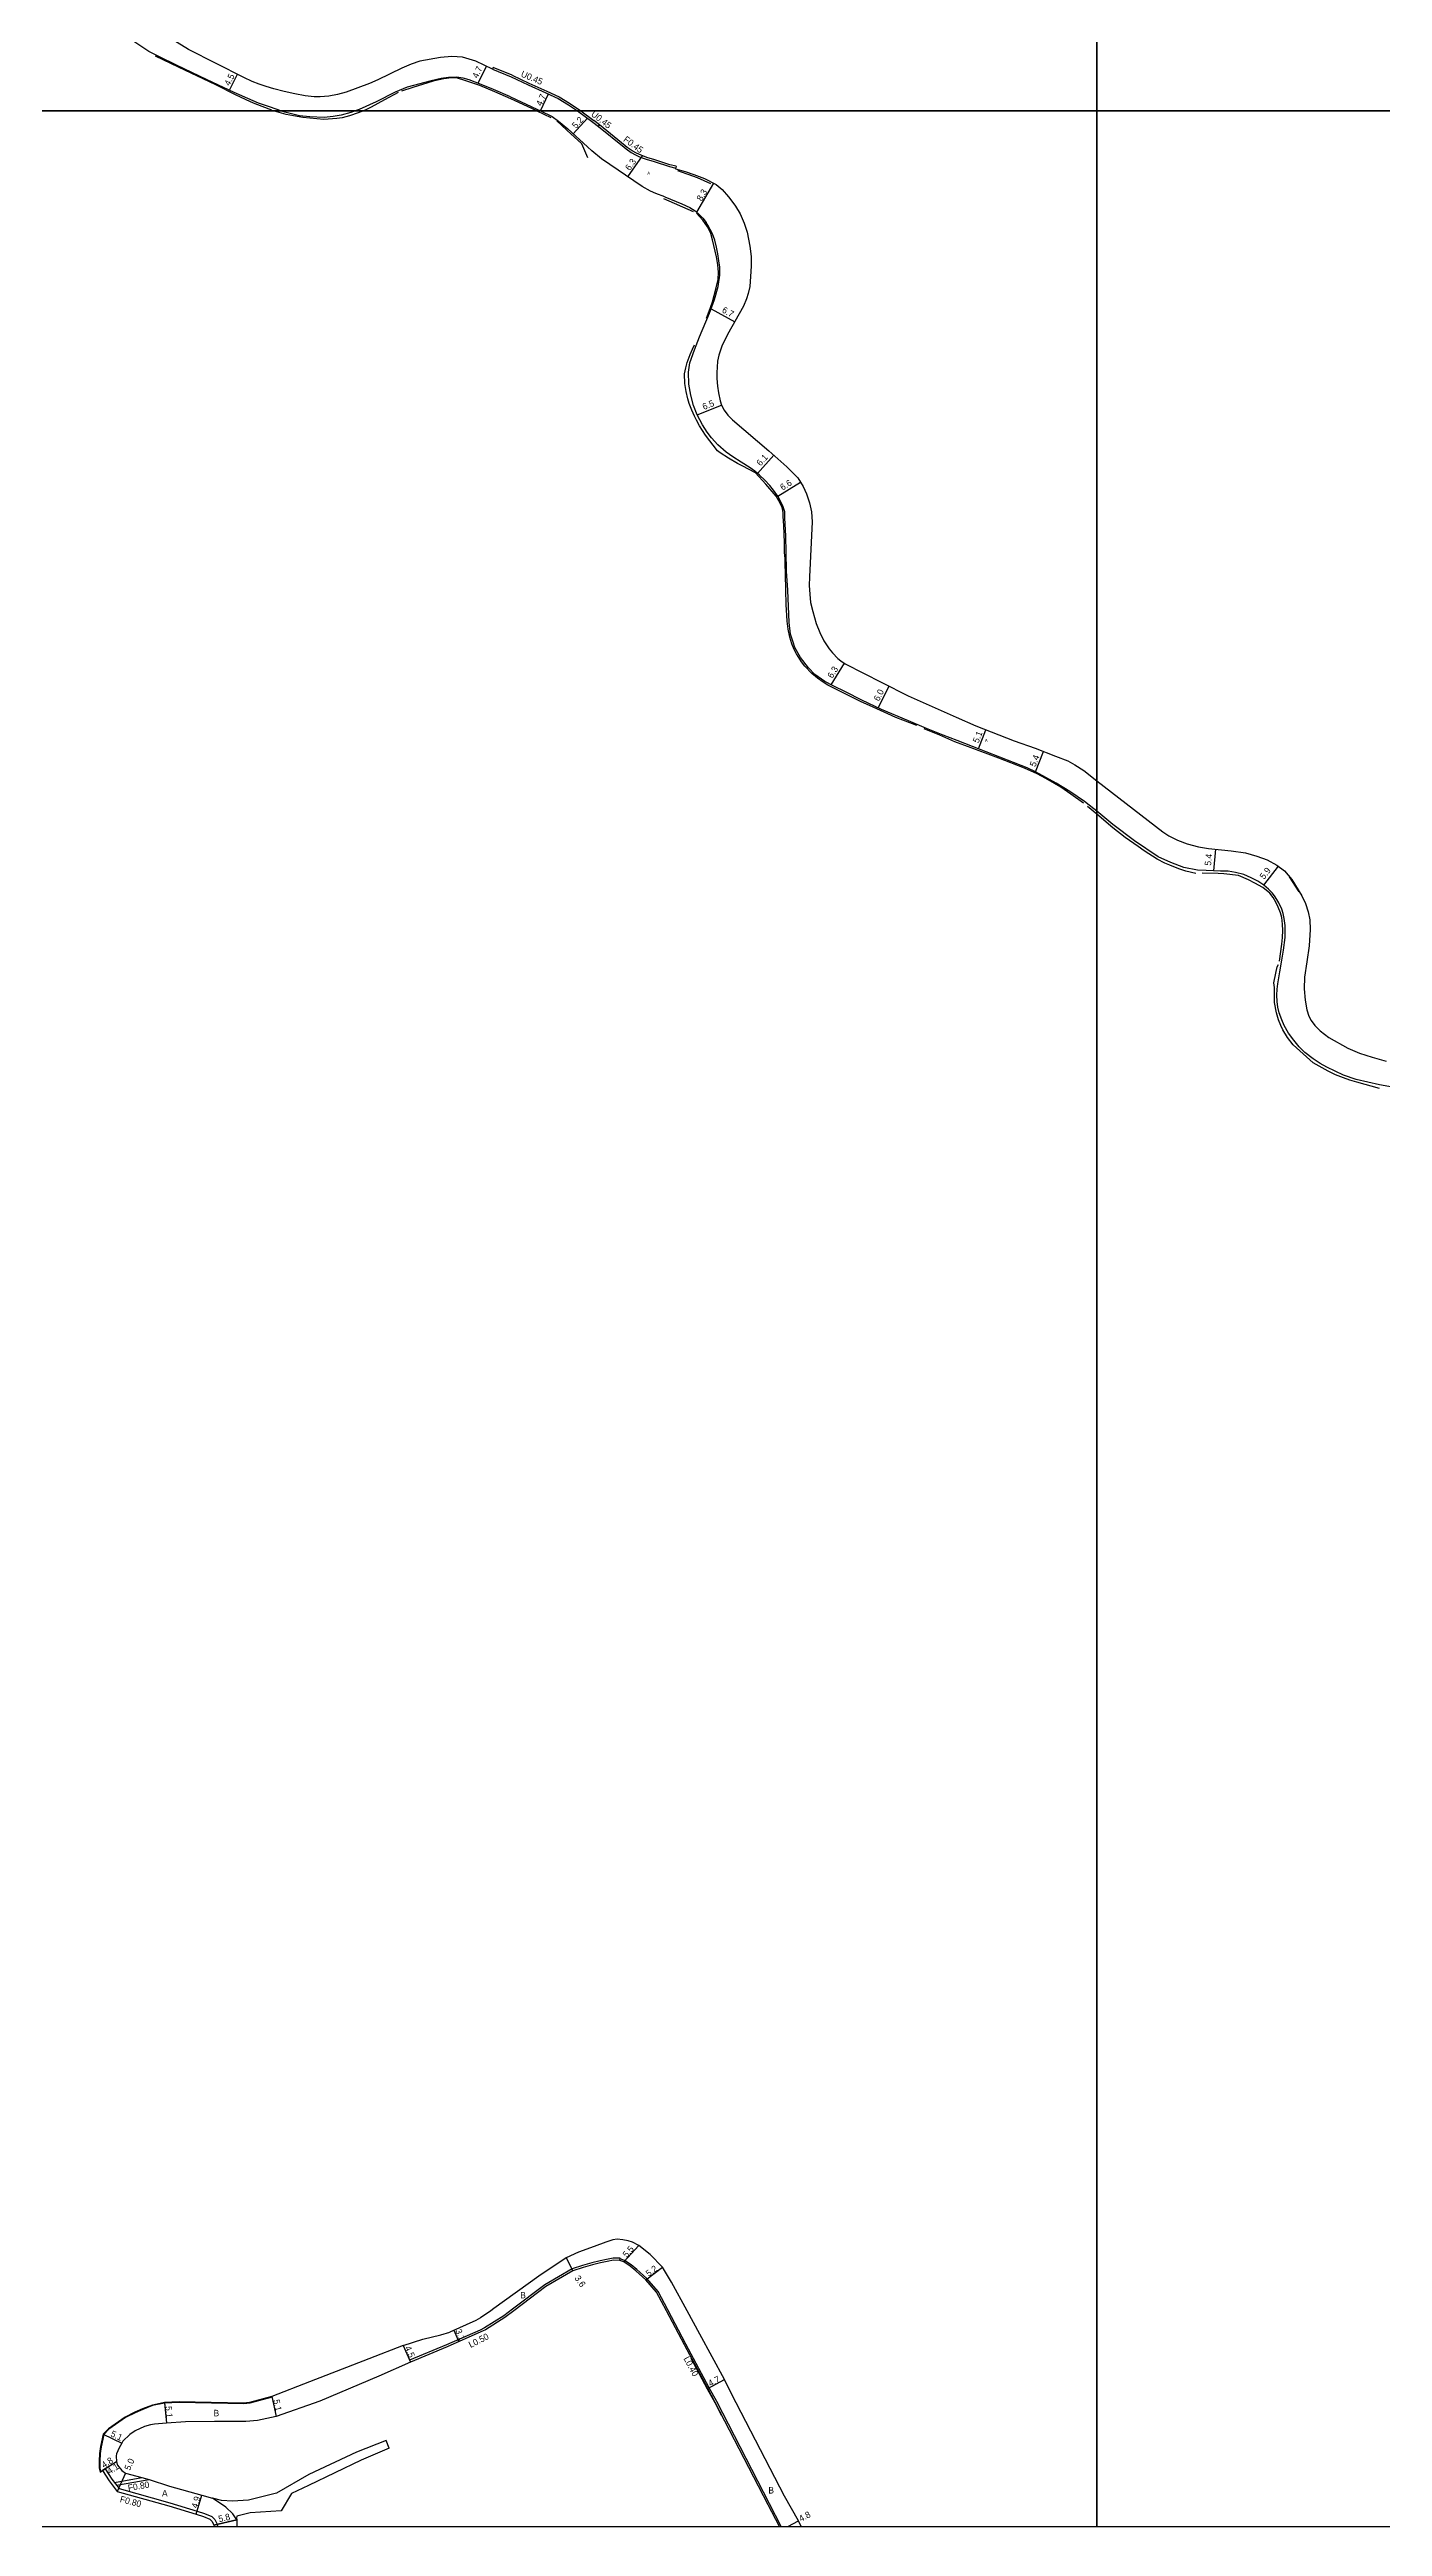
# Model space of a CAD drawing. Header units: metres. Extents: x -28000 to -24000, y -105000 to -102000.
# Drawn here: x -26660 to -26329, y -105000 to -104385 of the extents above; entities that cross this region are included whole.
import ezdxf

# ---------------------------------------------------------------- set-up
doc = ezdxf.new("R2010")
doc.units = ezdxf.units.M
doc.header["$LTSCALE"] = 2.5
for name, color, linetype in [('側溝・桝', 7, 'Continuous'), ('図郭', 7, 'Continuous'), ('幅員', 7, 'Continuous'), ('歩道・分離帯・安全施設', 7, 'Continuous'), ('舗装', 7, 'Continuous'), ('道路', 7, 'Continuous')]:
    doc.layers.add(name, color=color, linetype=linetype)
doc.styles.get("Standard").update_dxf_attribs({"font": ''})
doc.styles.add('YOKO_DECO', font='')
doc.styles.get('Standard').set_extended_font_data('@MS PGothic')
doc.styles.get('YOKO_DECO').set_extended_font_data('MS PGothic')

msp = doc.modelspace()

# ---------------------------------------------------------------- linework, layer by layer
at = {"layer": '側溝・桝'}
for points in [[(-26550.03, -104389.65), (-26545.36, -104391.59), (-26541.16, -104393.56), (-26536.73, -104395.49), (-26533.67, -104396.9), (-26531.14, -104398.48), (-26528.92, -104400)], [(-26528.92, -104400), (-26525.13, -104402.79)], [(-26525.13, -104402.79), (-26523.73, -104403.86), (-26523.45, -104403.5)], [(-26523.73, -104403.86), (-26517.36, -104409.01), (-26516.84, -104409.45), (-26515.56, -104410.31), (-26514.49, -104410.95), (-26513.31, -104411.47), (-26511.87, -104412), (-26509.87, -104412.59), (-26506.1, -104413.85), (-26504.53, -104414.21)], [(-26518.4, -104933.9), (-26518.3, -104933.4), (-26520.02, -104933.35), (-26521.67, -104933.69), (-26523.31, -104934), (-26525.34, -104934.51), (-26527.65, -104935.22), (-26530.27, -104936.03), (-26537.01, -104940), (-26545.02, -104946.02), (-26547.23, -104947.68), (-26552, -104950.69), (-26553.1, -104951.22), (-26561.42, -104954.92), (-26570.58, -104958.7), (-26570.39, -104959.16)], [(-26478.31, -105000), (-26481.26, -104994.42), (-26494.35, -104969), (-26496.19, -104965.56), (-26502, -104954.71), (-26506.48, -104946.23), (-26508.92, -104941.61), (-26511.69, -104938.42), (-26514.15, -104936.21), (-26515.6, -104934.99), (-26517.2, -104933.93), (-26518.32, -104933.5)], [(-26646.85, -104986.12), (-26646.18, -104985.69), (-26644.52, -104988.24), (-26642.71, -104990.59), (-26630.15, -104994.13), (-26623.31, -104996.18), (-26621.5, -104996.79), (-26619.73, -104997.54), (-26618.95, -104998.27), (-26618.41, -104999.4), (-26618.25, -105000)], [(-26643.89, -104989.06), (-26637.04, -104987.87)], [(-26643.34, -104989.77), (-26635.25, -104988.37)]]:
    msp.add_lwpolyline(points, dxfattribs=at)
at = {"layer": '図郭'}
for points in [[(-27200, -104400), (-26400, -104400), (-26400, -103800), (-27200, -103800)], [(-26400, -104400), (-25600, -104400), (-25600, -103800), (-26400, -103800)], [(-27200, -105000), (-26400, -105000), (-26400, -104400), (-27200, -104400)], [(-26400, -105000), (-25600, -105000), (-25600, -104400), (-26400, -104400)]]:
    msp.add_lwpolyline(points, close=True, dxfattribs=at)
at = {"layer": '幅員'}
for points in [[(-26615.31, -104394.9), (-26613.3, -104390.93)], [(-26553.55, -104393.17), (-26551.51, -104388.94)], [(-26538.07, -104400), (-26536.13, -104395.77)], [(-26529.97, -104405.69), (-26526.46, -104401.8)], [(-26516.38, -104416.36), (-26512.8, -104411.17)], [(-26499.32, -104425.18), (-26495.1, -104418)], [(-26495.73, -104449.15), (-26489.88, -104452.4)], [(-26499.21, -104475.53), (-26493.17, -104473.08)], [(-26484.26, -104490.04), (-26480.17, -104485.5)], [(-26479.2, -104495.71), (-26473.53, -104492.24)], [(-26465.96, -104542.59), (-26462.61, -104537.23)], [(-26454.22, -104548.29), (-26451.53, -104542.92)], [(-26429.38, -104558.45), (-26427.55, -104553.71)], [(-26415.2, -104564.16), (-26413.24, -104559.13)], [(-26370.93, -104588.77), (-26370.4, -104583.4)], [(-26358.5, -104592.32), (-26354.9, -104587.65)], [(-26517.38, -104934.29), (-26513.72, -104930.18)], [(-26531.71, -104933.29), (-26530.07, -104936.49)], [(-26511.97, -104938.71), (-26507.79, -104935.62)], [(-26572.19, -104955.03), (-26570.39, -104959.16)], [(-26631.45, -104969.23), (-26630.99, -104974.31)], [(-26604.76, -104967.72), (-26603.72, -104972.71)], [(-26496.55, -104965.75), (-26492.41, -104963.53)], [(-26646.64, -104977.09), (-26642.04, -104979.28)], [(-26643.4, -104983.91), (-26647.44, -104986.5)], [(-26643.4, -104983.91), (-26646.85, -104986.12)], [(-26641.13, -104986.73), (-26643.18, -104991.29)], [(-26623.55, -104996.95), (-26622.17, -104992.24)], [(-26476.7, -105000), (-26474.07, -104998.61)]]:
    msp.add_lwpolyline(points, dxfattribs=at)
at = {"layer": '幅員', "flags": 128}
msp.add_lwpolyline([(-26559.62, -104951.27), (-26558.36, -104954.11)], dxfattribs=at)
at = {"layer": '歩道・分離帯・安全施設'}
for points in [[(-26604.81, -104399.82), (-26608.94, -104398.25), (-26610.08, -104397.73), (-26613.79, -104396.04), (-26618.69, -104393.57), (-26627.93, -104389.18), (-26633.72, -104386.39)], [(-26573.47, -104395.42), (-26576.81, -104397.29), (-26580.15, -104399.08), (-26581.43, -104399.75), (-26582.06, -104400)], [(-26539, -104400), (-26539.16, -104399.92), (-26545.42, -104397.02), (-26549.44, -104395.3), (-26553.14, -104393.69), (-26556.65, -104392.54), (-26558.96, -104391.8), (-26560.23, -104391.83), (-26562.13, -104392.07), (-26563.25, -104392.3), (-26564.71, -104392.64), (-26569.83, -104394.17), (-26572.6, -104395.12)], [(-26582.06, -104400), (-26583.34, -104400.5), (-26585.49, -104401.27), (-26587.33, -104401.73), (-26588.69, -104401.94), (-26591.85, -104402.13), (-26597.12, -104401.67), (-26599.45, -104401.27), (-26601.24, -104400.9), (-26604.12, -104400.09)], [(-26539, -104400), (-26535.54, -104401.69)], [(-26526.33, -104411.64), (-26527.81, -104408.21), (-26531.57, -104404.8), (-26534.06, -104402.49)], [(-26495.79, -104418.13), (-26499.12, -104416.68), (-26504.01, -104414.91)], [(-26500.1, -104425.12), (-26507.51, -104421.84)], [(-26496.92, -104451.5), (-26495.9, -104448.81), (-26495.43, -104447.48), (-26494.45, -104444), (-26494, -104441.93), (-26493.9, -104440.07), (-26494.06, -104438.29), (-26494.36, -104436.26), (-26495.36, -104432.05), (-26495.83, -104430.45), (-26496.65, -104428.82), (-26497.79, -104427.12), (-26499.38, -104425.45)], [(-26444.64, -104552.71), (-26448.15, -104551.38), (-26449.85, -104550.68), (-26451.9, -104549.79), (-26455.51, -104548.13), (-26458.67, -104546.72), (-26462.99, -104544.59), (-26465.92, -104543.1), (-26466.77, -104542.64), (-26467.94, -104541.94), (-26469.35, -104540.91), (-26470.74, -104539.75), (-26472.46, -104537.91), (-26473.3, -104536.82), (-26474.57, -104534.9), (-26475.12, -104533.83), (-26475.73, -104532.38), (-26476.19, -104530.73), (-26476.59, -104528.71), (-26476.86, -104526.74), (-26477.08, -104522.65), (-26477.18, -104518.97), (-26477.26, -104515.18), (-26477.38, -104512.28), (-26477.38, -104511.18), (-26477.5, -104509.74), (-26477.52, -104507.26), (-26477.68, -104503.02), (-26477.85, -104500.79), (-26477.86, -104499.91), (-26477.92, -104499.2), (-26478.2, -104498.26), (-26478.89, -104496.88), (-26479.58, -104495.68), (-26482.11, -104492.7), (-26484.74, -104489.89), (-26488.03, -104488.2), (-26489.21, -104487.61), (-26491.41, -104486.27), (-26493.52, -104484.92), (-26494.18, -104484.42), (-26497.12, -104480.58), (-26498.64, -104478.21), (-26499.4, -104476.85), (-26499.87, -104475.84), (-26500.54, -104474.37), (-26501.15, -104472.72), (-26501.51, -104471.55), (-26501.95, -104469.69), (-26502.22, -104467.75), (-26502.31, -104465.31), (-26502.04, -104463.84), (-26501.66, -104462.5), (-26500.96, -104460.53), (-26500.39, -104459.23), (-26499.87, -104458.13)], [(-26403.28, -104571.94), (-26406.39, -104569.71), (-26408.95, -104568.02), (-26412.62, -104565.83), (-26414.78, -104564.7), (-26417.9, -104563.3), (-26424.32, -104560.77), (-26431.18, -104558.2), (-26435.2, -104556.73), (-26438.92, -104555.07), (-26442.82, -104553.52)], [(-26400, -104574.72), (-26402.28, -104572.8)], [(-26375.36, -104589.41), (-26377.86, -104588.82), (-26379.63, -104588.28), (-26381.86, -104587.4), (-26383.12, -104586.83), (-26385.01, -104585.85), (-26388.19, -104583.82), (-26389.74, -104582.72), (-26392.92, -104580.48), (-26395.96, -104578.13), (-26400, -104574.72)], [(-26354.59, -104611.2), (-26354.03, -104606.99), (-26353.86, -104605.29), (-26353.8, -104603.63), (-26353.84, -104602.02), (-26354.04, -104600.38), (-26354.36, -104599.23), (-26354.95, -104597.76), (-26355.46, -104596.71), (-26356.18, -104595.41), (-26357.03, -104594.28), (-26358.74, -104592.93), (-26360.74, -104591.85), (-26362.33, -104591.01), (-26364.84, -104589.9), (-26368.41, -104589.54), (-26369.86, -104589.45), (-26373.81, -104589.31)], [(-26349.75, -104593.96), (-26352.14, -104590.23)], [(-26329.79, -104642.84), (-26335.46, -104641.24), (-26337.12, -104640.75), (-26338.72, -104640.2), (-26340.68, -104639.43), (-26342.55, -104638.53), (-26346.26, -104636.43), (-26351.22, -104631.96), (-26352.62, -104630.13), (-26353.76, -104628.3), (-26354.32, -104627.19), (-26354.85, -104625.82), (-26355.34, -104624.04), (-26355.85, -104621.45), (-26355.87, -104617.74), (-26356, -104616.56), (-26355.53, -104614.15), (-26355.16, -104612.62), (-26354.89, -104612.03)], [(-26500.78, -104958.16), (-26496.68, -104965.82), (-26494.84, -104969.25), (-26493.23, -104972.37)], [(-26604.73, -104967.86), (-26610.29, -104969.36), (-26611.78, -104969.52), (-26627.77, -104969.18), (-26631.43, -104969.38), (-26634.39, -104969.99), (-26636.82, -104970.91), (-26638.74, -104971.75), (-26641.15, -104972.94), (-26645.27, -104975.83), (-26646.51, -104977.17), (-26647.2, -104980.19), (-26647.41, -104981.9), (-26647.53, -104983.77), (-26647.53, -104984.79), (-26647.53, -104985.46), (-26647.31, -104986.41)]]:
    msp.add_lwpolyline(points, dxfattribs=at)
at = {"layer": '舗装'}
for points in [[(-26631.43, -104969.38), (-26630.99, -104974.31)], [(-26613.52, -104998.36), (-26614.51, -104996.84), (-26616.25, -104995.21), (-26619.54, -104992.94)], [(-26619.17, -104999.68), (-26613.52, -104998.36)], [(-26613.52, -104998.36), (-26619.17, -104999.68)]]:
    msp.add_lwpolyline(points, dxfattribs=at)
at = {"layer": '道路'}
for points in [[(-26602.53, -104400), (-26605.17, -104399.13), (-26608.09, -104398.12), (-26614.15, -104395.45), (-26620.84, -104392.28), (-26628.43, -104388.62), (-26632.65, -104386.61), (-26635.32, -104385.25), (-26639.07, -104382.82)], [(-26545.17, -104391.18), (-26549.86, -104389.23), (-26550.03, -104389.65), (-26554.13, -104387.67), (-26557.48, -104386.68), (-26560.07, -104386.49), (-26562.95, -104386.75), (-26568.05, -104387.68), (-26570.21, -104388.37), (-26572.56, -104389.41), (-26578.49, -104392.27), (-26580.59, -104393.21), (-26586.38, -104395.39), (-26588.51, -104395.94), (-26590.66, -104396.34), (-26592.79, -104396.51), (-26594.3, -104396.54), (-26596.56, -104396.31), (-26599.12, -104395.81), (-26601.76, -104395.17), (-26604.29, -104394.5), (-26606.2, -104393.96), (-26607.92, -104393.4), (-26609.67, -104392.68), (-26611.77, -104391.7), (-26625.46, -104384.8), (-26629.38, -104382.35)], [(-26545.51, -104396.52), (-26549.75, -104394.71), (-26553.22, -104393.29), (-26555.8, -104392.33), (-26557.28, -104391.91), (-26558.93, -104391.67), (-26560.97, -104391.74), (-26562.73, -104391.95), (-26565.23, -104392.52), (-26571.18, -104394.16), (-26574.18, -104395.35), (-26578.88, -104397.74), (-26583.14, -104399.68), (-26584.07, -104400)], [(-26545.51, -104396.52), (-26538.98, -104399.55), (-26538.07, -104400)], [(-26545.17, -104391.18), (-26540.98, -104393.15), (-26536.55, -104395.08), (-26533.45, -104396.5), (-26530.89, -104398.1), (-26528.12, -104400)], [(-26584.07, -104400), (-26585.22, -104400.4), (-26587.58, -104401.06), (-26589.54, -104401.42), (-26591.81, -104401.63), (-26595.33, -104401.51), (-26597.89, -104401.27), (-26601.54, -104400.32), (-26602.53, -104400)], [(-26538.07, -104400), (-26535.24, -104401.4), (-26533.6, -104402.53), (-26531.29, -104404.48), (-26526.42, -104408.91)], [(-26538.07, -104400), (-26535.24, -104401.4), (-26533.6, -104402.53), (-26531.29, -104404.48), (-26526.42, -104408.91)], [(-26528.12, -104400), (-26524.86, -104402.42)], [(-26504.43, -104413.77), (-26505.98, -104413.41), (-26509.73, -104412.15), (-26511.72, -104411.57), (-26513.14, -104411.05), (-26514.28, -104410.54), (-26515.32, -104409.93), (-26516.56, -104409.08), (-26517.07, -104408.66), (-26523.45, -104403.5), (-26524.86, -104402.42)], [(-26507.19, -104421.34), (-26509.47, -104420.54), (-26510.82, -104419.93), (-26512.82, -104418.77), (-26522.94, -104411.94), (-26525.36, -104409.96), (-26526.42, -104408.91)], [(-26504.43, -104413.77), (-26504.58, -104414.42)], [(-26504.58, -104414.42), (-26502.17, -104415.11), (-26500.01, -104415.84), (-26497.36, -104416.81), (-26494.51, -104418.32), (-26493.02, -104419.57), (-26491.4, -104421.37)], [(-26507.19, -104421.34), (-26502.97, -104423.09), (-26501.03, -104424.02), (-26499.66, -104424.87), (-26498.62, -104425.81), (-26497.83, -104426.64), (-26496.95, -104427.77)], [(-26491.4, -104421.37), (-26491.31, -104421.47), (-26489.68, -104423.65), (-26488.52, -104425.57), (-26487.5, -104427.88), (-26486.79, -104430.17), (-26486.11, -104433.58), (-26485.82, -104436.19), (-26485.82, -104438.59), (-26485.93, -104441.19), (-26486.16, -104443.64), (-26486.51, -104445.36), (-26486.91, -104446.67), (-26487.73, -104448.52), (-26491.65, -104455.59), (-26493.07, -104458.45), (-26493.83, -104460.68), (-26494.18, -104462.19), (-26494.26, -104463.64), (-26494.31, -104465.01), (-26494.31, -104466.48), (-26494.16, -104468.39), (-26493.87, -104470.06), (-26493.51, -104472.04), (-26493.17, -104473.08), (-26492.48, -104474.34), (-26491.58, -104475.57), (-26490.42, -104476.74), (-26481.37, -104484.43), (-26476.93, -104488.42), (-26474.19, -104491.17), (-26472.88, -104493.32), (-26472.04, -104495.12), (-26471.31, -104497.36), (-26470.84, -104499.6), (-26470.68, -104502.06), (-26471.3, -104515.74), (-26471.36, -104517.86), (-26471.25, -104520.07), (-26471.02, -104522.14), (-26470.52, -104524.39), (-26469.64, -104527.36), (-26468.73, -104529.54), (-26467.75, -104531.65)], [(-26400, -104573.93), (-26400.69, -104573.36), (-26403.02, -104571.55), (-26406.69, -104569.07), (-26410.06, -104567.01), (-26415.2, -104564.16), (-26417.24, -104563.15), (-26430.85, -104557.88), (-26434.68, -104556.44), (-26438.09, -104555.1), (-26442.22, -104553.45), (-26446.77, -104551.54), (-26453.42, -104548.66), (-26458.3, -104546.35), (-26462.4, -104544.35), (-26465.47, -104542.86), (-26467.49, -104541.75), (-26470.01, -104540), (-26471.56, -104538.38), (-26473.56, -104535.75), (-26474.93, -104533.29), (-26475.38, -104531.99), (-26475.99, -104529.98), (-26476.33, -104527.05), (-26476.71, -104519.05), (-26477.03, -104514.37), (-26477.09, -104509.62), (-26477.15, -104505.68), (-26477.41, -104501.11), (-26477.46, -104499.63), (-26477.93, -104498.1), (-26478.56, -104496.76), (-26479.2, -104495.71), (-26480.26, -104494.21), (-26481.14, -104493.09), (-26482.44, -104491.73), (-26483.7, -104490.51), (-26484.86, -104489.53), (-26486.08, -104488.69), (-26488.27, -104487.26), (-26490.31, -104485.96), (-26491.96, -104484.76), (-26494.06, -104482.96), (-26495.65, -104481.24), (-26496.72, -104479.79), (-26497.87, -104478), (-26499.21, -104475.53), (-26500.07, -104473.22), (-26500.81, -104470.6), (-26501.24, -104467.9), (-26501.35, -104464.9), (-26501.02, -104462.59), (-26499.9, -104459.37), (-26498.58, -104456.12), (-26496.14, -104450.27), (-26494.91, -104446.89), (-26493.97, -104443.67), (-26493.55, -104440.8), (-26493.6, -104438.83), (-26493.83, -104437.22), (-26494.07, -104435.52), (-26494.43, -104433.89), (-26494.85, -104432.13), (-26495.41, -104430.54), (-26496.53, -104428.39), (-26496.95, -104427.77)], [(-26467.75, -104531.65), (-26466.45, -104533.66), (-26465.63, -104534.65), (-26464.28, -104536.06), (-26463.54, -104536.65), (-26462.45, -104537.33), (-26453.33, -104542.02), (-26446.78, -104545.3), (-26434.86, -104550.59), (-26429.98, -104552.77), (-26420.49, -104556.45), (-26415.26, -104558.34), (-26410.25, -104560.29), (-26407.21, -104561.46), (-26405.43, -104562.43), (-26403.22, -104563.89), (-26400, -104566.38)], [(-26400, -104566.38), (-26383.61, -104579.09), (-26382.07, -104580.11), (-26379.97, -104581.13), (-26377.56, -104582.06), (-26374.69, -104582.84), (-26372.27, -104583.22), (-26366.59, -104583.77), (-26363.07, -104584.33), (-26360.25, -104585.09), (-26357.66, -104586.07), (-26355.28, -104587.35), (-26353.39, -104588.81), (-26351.53, -104590.89), (-26349.05, -104595.02), (-26348.17, -104596.9), (-26347.5, -104598.99), (-26347.1, -104600.93), (-26347, -104603.34), (-26347.25, -104607.38), (-26347.8, -104611.38), (-26348.42, -104615.16), (-26348.51, -104618.06), (-26348.27, -104620.91), (-26347.81, -104623.33), (-26347.36, -104624.83), (-26346.77, -104625.92), (-26345.86, -104627.18), (-26344.56, -104628.48), (-26342.37, -104630.16), (-26337.69, -104632.8), (-26334.75, -104634.08), (-26331.65, -104635.07), (-26328.15, -104636.06)], [(-26323.81, -104643.02), (-26329.78, -104641.95), (-26335.6, -104640.63), (-26338.7, -104639.55), (-26342.87, -104637.53), (-26344.5, -104636.63), (-26346.28, -104635.49), (-26348.3, -104633.87), (-26349.77, -104632.47), (-26351.09, -104630.85), (-26352.35, -104629.07), (-26353.43, -104627.16), (-26354.06, -104625.79), (-26354.71, -104624.08), (-26355.02, -104622.62), (-26355.19, -104621.25), (-26355.26, -104619.66), (-26355.19, -104618.19), (-26355.01, -104616.82), (-26354.55, -104613.84), (-26354.03, -104610.99), (-26353.6, -104608.48), (-26353.21, -104605.29), (-26353.23, -104602.37), (-26353.42, -104600.6), (-26353.68, -104599.38), (-26354.08, -104598.31), (-26354.8, -104596.76), (-26355.28, -104595.87), (-26355.84, -104594.99), (-26356.4, -104594.2), (-26357.33, -104593.34), (-26358.5, -104592.32), (-26359.99, -104591.37), (-26361.62, -104590.49), (-26363.5, -104589.71), (-26365.55, -104589.18), (-26367.36, -104588.87), (-26369.25, -104588.82), (-26372.8, -104588.72), (-26375, -104588.57), (-26378.35, -104587.97), (-26381.61, -104586.74), (-26384.71, -104585.26), (-26390.62, -104581.36), (-26395.97, -104577.3), (-26400, -104573.93)], [(-26473.36, -105000), (-26474.07, -104998.61), (-26477.53, -104992.48), (-26490.64, -104967.04), (-26492.41, -104963.53), (-26498.55, -104952.25), (-26501.7, -104946.42), (-26505.54, -104939.3), (-26507.79, -104935.62), (-26510.86, -104932.47), (-26513.72, -104930.18), (-26515.22, -104929.39), (-26516.29, -104929.04), (-26517.64, -104928.8), (-26519.06, -104928.68), (-26520.1, -104928.77), (-26521.9, -104929.37), (-26524.79, -104930.44), (-26528.63, -104931.85), (-26531.71, -104933.29), (-26538.47, -104937.85), (-26549.65, -104945.9), (-26550.41, -104946.42)], [(-26478.76, -105000), (-26481.61, -104994.6), (-26494.71, -104969.18), (-26496.55, -104965.75), (-26502.35, -104954.9), (-26506.84, -104946.42), (-26509.26, -104941.84), (-26511.97, -104938.71), (-26514.41, -104936.51), (-26515.84, -104935.31), (-26517.38, -104934.29), (-26518.4, -104933.9), (-26519.98, -104933.85), (-26521.57, -104934.18), (-26523.2, -104934.49), (-26525.2, -104934.99), (-26527.5, -104935.7), (-26530.07, -104936.49), (-26536.73, -104940.42), (-26544.72, -104946.42), (-26546.95, -104948.09), (-26551.76, -104951.13), (-26552.89, -104951.68), (-26561.23, -104955.38), (-26570.39, -104959.16), (-26578.25, -104962.7), (-26592.88, -104968.88), (-26603.72, -104972.71), (-26608.34, -104973.65), (-26611.24, -104973.93), (-26619, -104973.92), (-26626.24, -104974.05), (-26630.99, -104974.31), (-26633.92, -104974.62), (-26634.94, -104974.79), (-26636.43, -104975.2), (-26638.77, -104976.27), (-26640.02, -104977.13), (-26641.78, -104978.84), (-26642.04, -104979.28), (-26642.72, -104980.44), (-26643.38, -104981.95), (-26643.44, -104982.47), (-26643.4, -104983.91), (-26643.12, -104984.8), (-26642.08, -104986.08), (-26641.13, -104986.73), (-26637.04, -104987.87), (-26635.25, -104988.37), (-26630.18, -104989.96), (-26622.17, -104992.24), (-26619.54, -104992.94)], [(-26550.41, -104946.42), (-26552.97, -104948.18), (-26554.19, -104948.87), (-26560.58, -104951.7)], [(-26572.19, -104955.03), (-26580.74, -104958.36), (-26595.46, -104964.05), (-26604.76, -104967.72), (-26610.34, -104969.22), (-26611.8, -104969.37), (-26627.77, -104969.03), (-26631.45, -104969.23), (-26634.43, -104969.84), (-26636.88, -104970.77), (-26638.8, -104971.61), (-26641.23, -104972.82), (-26645.38, -104975.73), (-26646.64, -104977.09), (-26647.34, -104980.13), (-26647.55, -104981.87), (-26647.68, -104983.76), (-26647.68, -104984.79), (-26647.68, -104985.48), (-26647.44, -104986.5), (-26646.85, -104986.12), (-26645.18, -104988.7), (-26643.18, -104991.29), (-26630.37, -104994.89), (-26623.55, -104996.95), (-26621.79, -104997.54), (-26620.18, -104998.22), (-26619.61, -104998.75), (-26619.17, -104999.68), (-26619.08, -105000)], [(-26576.43, -104978.64), (-26583.79, -104981.51), (-26595.58, -104987.07), (-26603.62, -104991.74), (-26610.62, -104993.5), (-26614.59, -104993.68)], [(-26575.68, -104980.57), (-26582.59, -104983.54), (-26595.71, -104989.81), (-26599.88, -104991.79), (-26602.45, -104996.13), (-26610.16, -104996.59), (-26613.51, -104997.47), (-26613.55, -104997.91), (-26613.52, -104998.36)], [(-26575.68, -104980.57), (-26576.43, -104978.64)], [(-26614.59, -104993.68), (-26617.31, -104993.54), (-26619.54, -104992.94)], [(-26613.52, -104998.36), (-26613.46, -105000)]]:
    msp.add_lwpolyline(points, dxfattribs=at)
at = {"layer": '道路', "flags": 128}
msp.add_lwpolyline([(-26572.19, -104955.03), (-26567.34, -104953.51), (-26562.86, -104952.39), (-26560.58, -104951.7)], dxfattribs=at)

# ---------------------------------------------------------------- texts
at = {"layer": '側溝・桝'}
for s, rotation, p in [('U0.45', 337, (-26543.12, -104391.43)), ('U0.45', 322, (-26525.69, -104401.09)), ('F0.45', 323.67893, (-26517.67, -104407.43)), ('L0.50', 26.48587, (-26555.44, -104955.69)), ('L0.40', 298.15799, (-26502.64, -104958.29)), ('F0.80', 345.56639, (-26642.63, -104993.92)), ('F0.80', 9.86204, (-26640.39, -104991.25))]:
    msp.add_text(s, height=1.6, rotation=rotation, dxfattribs=at).set_placement(p)
at = {"layer": '幅員'}
for s, rotation, p in [('4.5', 63, (-26615.28, -104393.92)), ('4.7', 64, (-26553.71, -104392.07)), ('4.7', 65.33222, (-26537.86, -104398.95)), ('5.2', 47.9604, (-26529.26, -104404.53)), ('6.3', 55, (-26515.91, -104414.98)), ('8.3', 59.50751, (-26498.08, -104422.57)), ('6.7', 331, (-26493.2, -104449.95)), ('6.5', 22, (-26497.51, -104474.32)), ('6.1', 48, (-26483.45, -104488.34)), ('6.6', 31, (-26478.01, -104494.34)), ('6.3', 58, (-26465.64, -104541.09)), ('6.0', 63, (-26454.06, -104546.78)), ('5.1', 69, (-26429.35, -104557.16)), ('5.4', 69, (-26415.21, -104563.07)), ('5.4', 84, (-26371.63, -104587.54)), ('5.9', 52, (-26358.44, -104591.01)), ('5.5', 48.33621, (-26516.69, -104933.36)), ('3.6', 304.54225, (-26529.74, -104938.34)), ('5.2', 36.39488, (-26511.23, -104938.03)), ('3.1', 293.92188, (-26559.3, -104951.37)), ('4.5', 293.6799, (-26571.84, -104955.59)), ('4.7', 28.23105, (-26495.93, -104965.31)), ('5.1', 281.79354, (-26604.47, -104968.63)), ('5.1', 275.16379, (-26631.26, -104970.17)), ('5.1', 334.55547, (-26644.99, -104977.53)), ('4.8', 32.61936, (-26646.49, -104985.58)), ('4.1', 32.61936, (-26645.05, -104987.11)), ('5.0', 65.82875, (-26640.03, -104986.23)), ('4.9', 73.68316, (-26623.3, -104995.59)), ('5.8', 13.20487, (-26617.86, -104998.96)), ('4.8', 27.86149, (-26473.43, -104998.91))]:
    msp.add_text(s, height=1.6, rotation=rotation, dxfattribs=at).set_placement(p)
at = {"layer": '舗装', "style": 'YOKO_DECO'}
for p in [(-26511.59, -104415.87, 406.62), (-26427.77, -104556.75, 384.61)]:
    msp.add_text('A', height=0.75, dxfattribs=at).set_placement(p)
at = {"layer": '舗装'}
for s, p in [('B', (-26543.14, -104943.33)), ('B', (-26619.27, -104972.63)), ('A', (-26632.07, -104992.54)), ('B', (-26481.52, -104991.82))]:
    msp.add_text(s, height=1.6, dxfattribs=at).set_placement(p)

doc.saveas('drawing.dxf')
